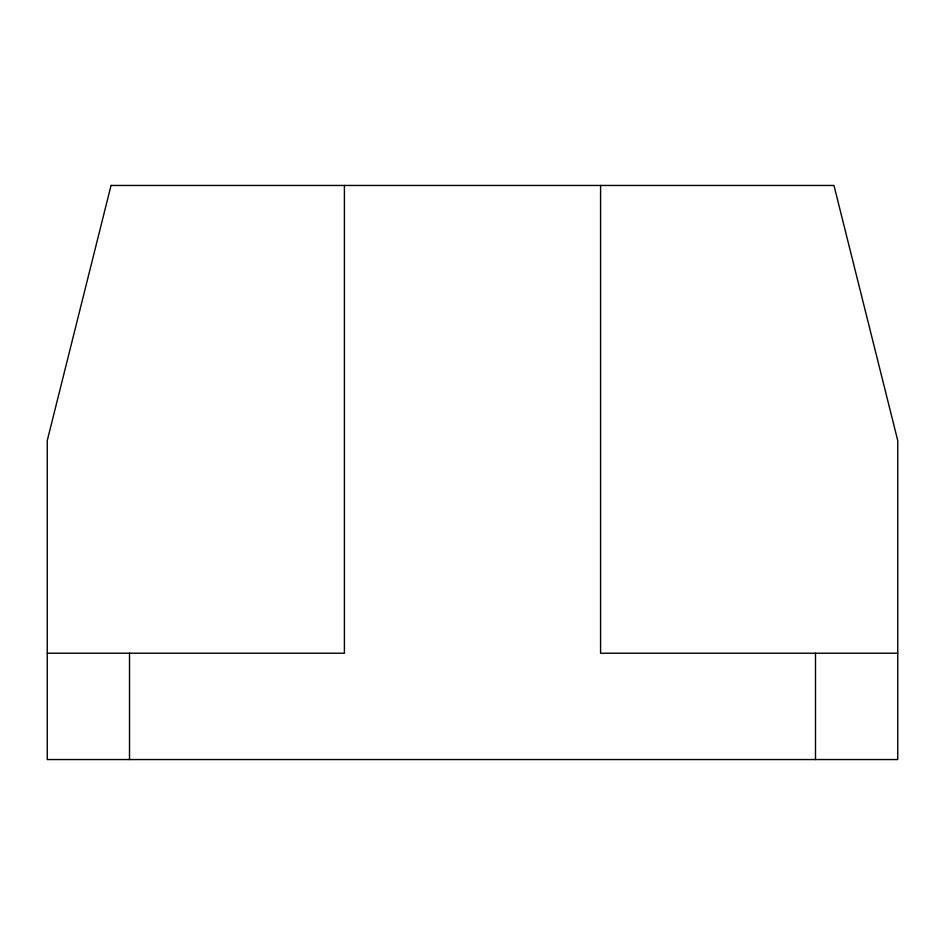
<?xml version="1.0" encoding="UTF-8"?>
<svg xmlns="http://www.w3.org/2000/svg" width="945" height="945" viewBox="0 0 945 945"><rect width="100%" height="100%" fill="white"/><g stroke="black" fill="none" stroke-linecap="round" stroke-linejoin="round"><path stroke-width="1.42" d="M47.25 653.231L344.417 653.231L344.417 185.456M897.75 653.231L600.583 653.231L600.583 185.456M815.488 653.231L815.488 759.544M129.512 653.231L129.512 759.544M111.037 185.456L47.25 440.606L47.25 759.544L897.75 759.544L897.75 440.606L833.962 185.456L111.037 185.456"/></g></svg>
